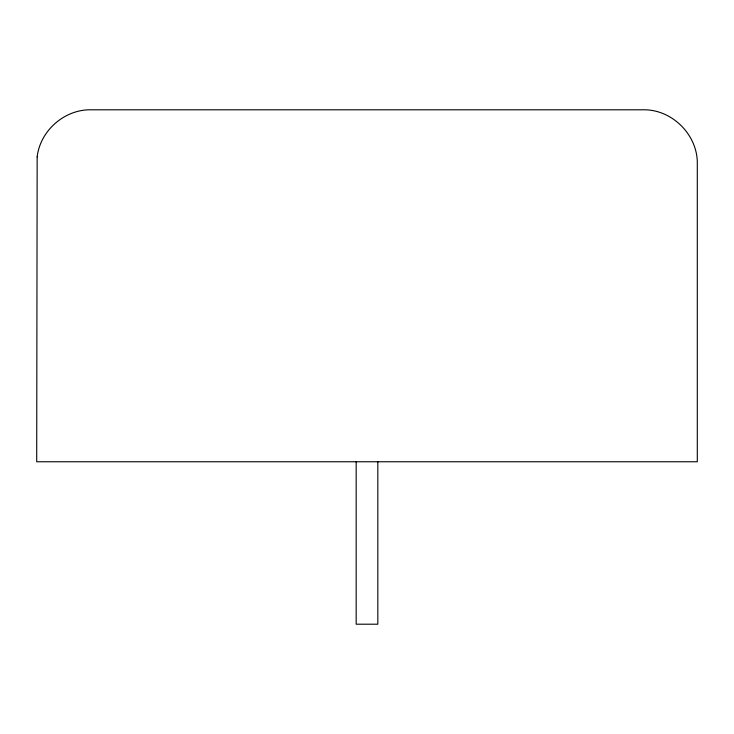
<?xml version="1.0" encoding="UTF-8"?>
<svg xmlns="http://www.w3.org/2000/svg" width="734" height="734" viewBox="0 0 734 734"><rect width="100%" height="100%" fill="white"/><g stroke="black" fill="none" stroke-linecap="round" stroke-linejoin="round"><path stroke-width="1.1" d="M377.827 461.759L377.827 624.203L356.173 624.203L356.173 461.759M37.159 156.883L36.7 461.759L697.3 461.759L697.3 163.948C697.906 135.001 672.096 109.192 643.149 109.797L90.851 109.797C64.464 109.375 40.186 130.67 37.159 156.883"/></g></svg>
